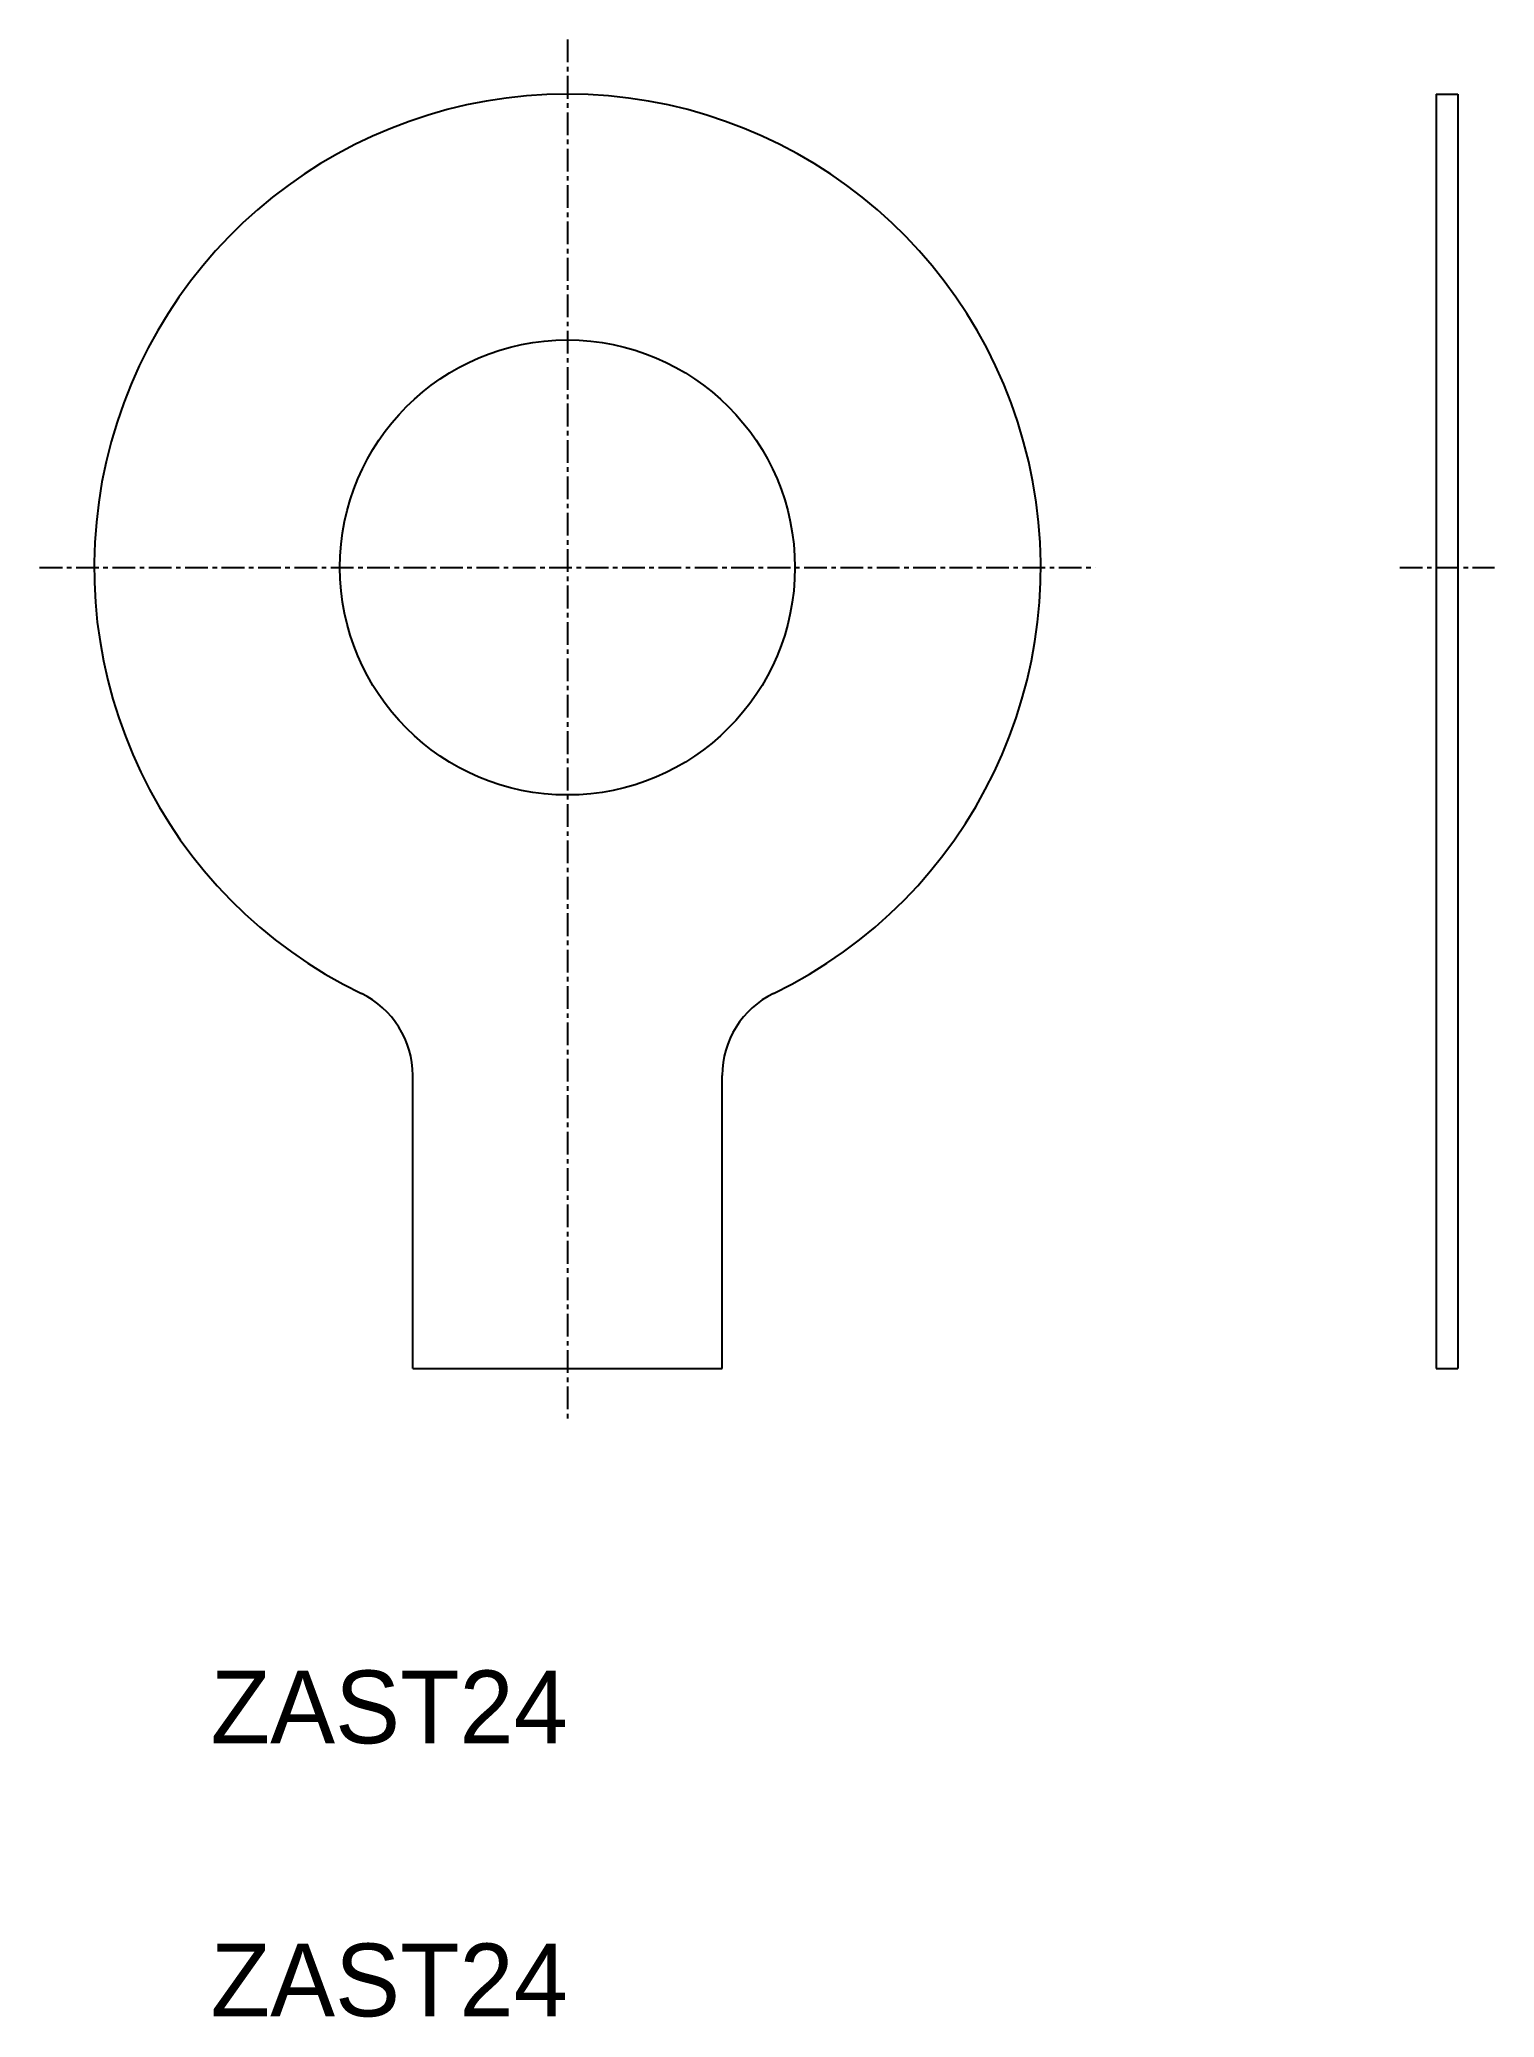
# Model space of a CAD drawing. Extents: x 103 to 183, y 8 to 117.
import ezdxf

# ---------------------------------------------------------------- set-up
doc = ezdxf.new("R2010")
doc.units = 0
doc.linetypes.add('CENTER', pattern=[2, 1.25, -0.25, 0.25, -0.25])
doc.layers.get('0').update_dxf_attribs({"linetype": 'CONTINUOUS'})
doc.layers.add('CENTER', color=1, linetype='CENTER')

msp = doc.modelspace()

# ---------------------------------------------------------------- linework, layer by layer
at = {"color": 7, "linetype": 'CONTINUOUS'}
for p, q in [((179.53, 113.91), (179.53, 43.91)), ((179.53, 113.91), (180.73, 113.91)), ((180.73, 113.91), (180.73, 43.91)), ((123.3, 43.91), (123.3, 60)), ((140.3, 43.91), (140.3, 60)), ((123.3, 43.91), (140.3, 43.91)), ((179.53, 43.91), (180.73, 43.91))]:
    msp.add_line(p, q, dxfattribs=at)
msp.add_circle((131.8, 87.91), 12.5, dxfattribs=at)
for centre, radius, start, end in [((131.8, 87.91), 26, 295.8161, 244.1839), ((118.3, 60), 5, 0, 64.1839), ((145.3, 60), 5, 115.8161, 180)]:
    msp.add_arc(centre, radius, start, end, dxfattribs=at)
at = {"layer": 'CENTER', "color": 1, "linetype": 'CENTER'}
for p, q in [((131.8, 116.91), (131.8, 40.91)), ((102.8, 87.91), (160.8, 87.91)), ((177.53, 87.91), (182.73, 87.91))]:
    msp.add_line(p, q, dxfattribs=at)

# ---------------------------------------------------------------- texts
at = {"color": 7, "linetype": 'CONTINUOUS'}
for p in [(112.2, 23.31), (112.2, 8.31)]:
    msp.add_text('ZAST24', height=4, dxfattribs=at).set_placement(p)

doc.saveas('drawing.dxf')
